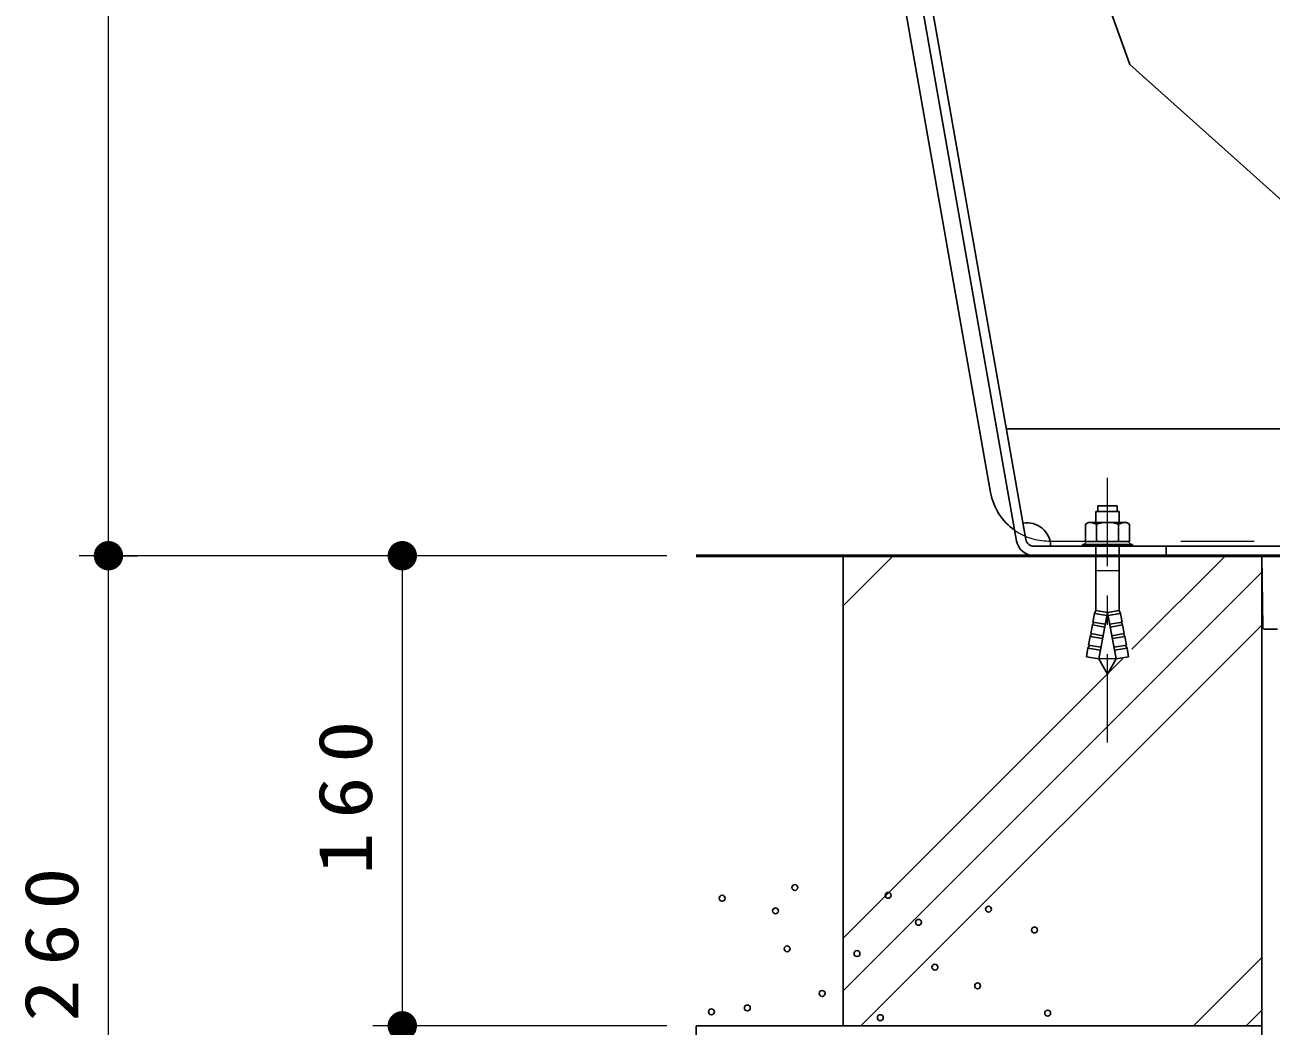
# Model space of a CAD drawing. Units: millimetres on the paper, scale 1:10. Extents: x -385 to 0, y 0 to 267.
# Drawn here: x -280.37 to -237.96, y 76 to 110.07 of the extents above; entities that cross this region are included whole.
import ezdxf

# ---------------------------------------------------------------- set-up
doc = ezdxf.new("R2010")
doc.units = ezdxf.units.MM
doc.linetypes.add('USER1', pattern=[4.5, 2.5, -2])
doc.linetypes.add('USER2', pattern=[6, 3, -1, 1, -1])
doc.layers.add('LY_1', color=7, linetype='Continuous', lineweight=13)
doc.styles.add('ＭＳ ゴシック', font='')
doc.styles.get('ＭＳ ゴシック').set_extended_font_data('MS Gothic')

# ---------------------------------------------------------------- blocks, each defined once
blk = doc.blocks.new('filled_dot')
at = {"color": 0, "linetype": 'Continuous', "lineweight": -2, "const_width": 1.25}
blk.add_lwpolyline([(-0.625, 0, 1), (0.625, 0, 1)], format="xyb", close=True, dxfattribs=at)

msp = doc.modelspace()

# ---------------------------------------------------------------- linework, layer by layer
at = {"layer": 'LY_1'}
for p, q in [((-277.53, 92.007), (-277.53, 133.757)), ((-258.53, 92.007), (-278.53, 92.007)), ((-277.53, 92.007), (-276.53, 92.007)), ((-277.53, 66.007), (-277.53, 92.007)), ((-267.53, 92.007), (-267.53, 76.007)), ((-252.53, 90.304), (-250.826, 92.007)), ((-242.698, 88.822), (-239.512, 92.007)), ((-252.53, 77.194), (-238.28, 91.444)), ((-251.92, 76.007), (-238.28, 89.648)), ((-252.53, 78.99), (-243.012, 88.507)), ((-240.607, 76.007), (-238.28, 78.334)), ((-238.811, 76.007), (-238.28, 76.538)), ((-258.53, 76.007), (-268.53, 76.007)), ((-267.53, 66.007), (-267.53, 76.007))]:
    msp.add_line(p, q, dxfattribs=at)
at = {"layer": 'LY_1', "color": 3, "lineweight": 25}
for p, q in [((-252.406, 125.308), (-246.622, 92.503)), ((-252.091, 125.363), (-246.307, 92.559)), ((-246.971, 96.327), (-232.018, 96.327)), ((-246.031, 92.327), (-227.53, 92.327)), ((-241.53, 92.007), (-241.53, 92.327))]:
    msp.add_line(p, q, dxfattribs=at)
at = {"layer": 'LY_1', "color": 5, "lineweight": 25}
msp.add_line((-252.939, 124.966), (-247.507, 94.16), dxfattribs=at)
at = {"layer": 'LY_1', "color": 32, "lineweight": 25}
msp.add_line((-242.766, 108.73), (-247.326, 121.307), dxfattribs=at)
at = {"layer": 'LY_1', "linetype": 'USER2'}
msp.add_line((-243.53, 85.653), (-243.53, 95.338), dxfattribs=at)
at = {"layer": 'LY_1', "lineweight": 25}
for p, q in [((-243.93, 93.507), (-243.93, 93.132)), ((-243.93, 93.507), (-243.13, 93.507)), ((-243.862, 93.507), (-243.862, 93.707)), ((-243.862, 93.707), (-243.197, 93.707)), ((-243.197, 93.507), (-243.197, 93.707)), ((-243.13, 93.507), (-243.13, 93.132)), ((-244.179, 93.137), (-244.28, 93.079)), ((-244.28, 93.079), (-244.28, 92.487)), ((-242.88, 93.137), (-244.179, 93.137)), ((-243.905, 93.079), (-243.905, 92.487)), ((-243.155, 93.079), (-243.155, 92.487)), ((-242.88, 93.137), (-242.78, 93.079)), ((-242.78, 93.079), (-242.78, 92.487)), ((-244.33, 92.387), (-244.23, 92.487)), ((-242.78, 92.487), (-244.28, 92.487)), ((-242.73, 92.387), (-242.83, 92.487)), ((-244.38, 92.327), (-244.38, 92.387)), ((-242.68, 92.387), (-244.38, 92.387)), ((-242.68, 92.327), (-244.38, 92.327)), ((-243.93, 90.138), (-243.93, 92.322)), ((-243.13, 90.138), (-243.13, 92.322)), ((-242.68, 92.327), (-242.68, 92.387)), ((-252.53, 92.007), (-252.53, 76.007)), ((-238.28, 92.007), (-238.248, 89.572)), ((-237.46, 92.007), (-238.28, 92.007)), ((-238.28, 55.565), (-238.28, 92.007)), ((-244.026, 89.748), (-243.97, 90.043)), ((-243.97, 90.043), (-243.924, 90.137)), ((-243.97, 90.043), (-243.548, 89.974)), ((-243.93, 90.138), (-243.53, 90.072)), ((-243.827, 88.497), (-243.53, 90.072)), ((-243.13, 90.138), (-243.53, 90.072)), ((-243.232, 88.497), (-243.53, 90.072)), ((-243.089, 90.043), (-243.511, 89.974)), ((-243.089, 90.043), (-243.136, 90.137)), ((-243.033, 89.748), (-243.089, 90.043)), ((-244.101, 89.354), (-244.045, 89.65)), ((-244.045, 89.65), (-243.998, 89.743)), ((-244.045, 89.65), (-243.623, 89.58)), ((-244.026, 89.748), (-243.604, 89.679)), ((-243.033, 89.748), (-243.455, 89.679)), ((-243.014, 89.65), (-243.437, 89.58)), ((-243.014, 89.65), (-243.061, 89.743)), ((-242.959, 89.354), (-243.014, 89.65)), ((-238.183, 89.507), (-237.743, 89.507)), ((-244.175, 88.96), (-244.119, 89.256)), ((-244.119, 89.256), (-244.072, 89.349)), ((-244.119, 89.256), (-243.697, 89.186)), ((-244.101, 89.354), (-243.679, 89.285)), ((-242.959, 89.354), (-243.381, 89.285)), ((-242.94, 89.256), (-243.362, 89.186)), ((-242.94, 89.256), (-242.987, 89.349)), ((-242.884, 88.96), (-242.94, 89.256)), ((-244.25, 88.566), (-244.194, 88.862)), ((-244.194, 88.862), (-244.147, 88.956)), ((-244.194, 88.862), (-243.772, 88.792)), ((-244.175, 88.96), (-243.753, 88.891)), ((-242.884, 88.96), (-243.306, 88.891)), ((-242.866, 88.862), (-243.288, 88.792)), ((-242.866, 88.862), (-242.912, 88.956)), ((-242.81, 88.566), (-242.866, 88.862)), ((-244.25, 88.566), (-243.827, 88.497)), ((-243.827, 88.497), (-243.53, 87.976)), ((-243.232, 88.497), (-243.53, 87.976)), ((-242.81, 88.566), (-243.232, 88.497)), ((-257.53, 76.007), (-238.28, 76.007)), ((-257.53, 76.007), (-257.53, 66.007))]:
    msp.add_line(p, q, dxfattribs=at)
at = {"layer": 'LY_1', "color": 5, "linetype": 'USER1'}
msp.add_line((-245.537, 92.507), (-227.53, 92.507), dxfattribs=at)
at = {"layer": 'LY_1', "lineweight": 50}
msp.add_line((-257.53, 92.007), (-227.53, 92.007), dxfattribs=at)
at = {"layer": 'LY_1', "linetype": 'USER1'}
for p, q in [((-243.93, 91.507), (-243.13, 91.507)), ((-243.825, 88.507), (-243.234, 88.507))]:
    msp.add_line(p, q, dxfattribs=at)
at = {"layer": 'LY_1', "color": 32, "lineweight": 25}
msp.add_lwpolyline([(-234.262, 92.007), (-231.725, 96.892), (-236.186, 98.429), (-234.253, 101.105), (-242.766, 108.73)], dxfattribs=at)
at = {"layer": 'LY_1', "lineweight": 25}
for centre in [(-254.169, 80.712), (-256.646, 80.348), (-250.997, 80.447), (-254.829, 79.919), (-247.577, 79.976), (-249.962, 79.529), (-246.012, 79.268), (-254.433, 78.63), (-252.054, 78.465), (-249.403, 78.001), (-253.243, 77.11), (-247.95, 77.367), (-257.01, 76.483), (-255.787, 76.615), (-251.261, 76.284), (-245.565, 76.436)]:
    msp.add_circle(centre, 0.1, dxfattribs=at)
at = {"layer": 'LY_1', "color": 5, "lineweight": 25}
msp.add_arc((-245.537, 94.507), 2, 190, 234.9096, dxfattribs=at)
at = {"layer": 'LY_1', "color": 3, "lineweight": 25}
for centre, radius, start, end in [((-246.266, 92.327), 0.8, 0, 100), ((-246.031, 92.607), 0.6, 190, 270), ((-246.031, 92.607), 0.28, 190, 270)]:
    msp.add_arc(centre, radius, start, end, dxfattribs=at)
at = {"layer": 'LY_1', "lineweight": 25}
for centre, radius, start, end in [((-244.179, 92.459), 0.678, 66.1356, 90), ((-243.53, 91.896), 1.241, 72.4125, 107.5875), ((-242.88, 92.459), 0.678, 90, 113.8644), ((-238.183, 89.573), 0.0652, 180.7957, 270)]:
    msp.add_arc(centre, radius, start, end, dxfattribs=at)
at = {"layer": 'LY_1', "color": 5, "linetype": 'USER1'}
msp.add_arc((-245.537, 94.507), 2, 234.9096, 270, dxfattribs=at)

# ---------------------------------------------------------------- block references
at = {"layer": 'LY_1', "xscale": 0.4, "yscale": 0.4}
for p, rotation in [((-277.53, 92.007), 90), ((-277.53, 92.007), 270), ((-267.53, 92.007), 270), ((-267.53, 76.007), 90), ((-267.53, 76.007), 270)]:
    msp.add_blockref('filled_dot', p, dxfattribs=dict(at, rotation=rotation))

# ---------------------------------------------------------------- texts
at = {"layer": 'LY_1', "char_height": 1.833, "attachment_point": 8, "rotation": 90, "style": 'ＭＳ ゴシック'}
for s, insert in [('\\T1.33;\\W1.15;160', (-268.53, 84.007)), ('\\T1.33;\\W1.15;260', (-278.53, 79.007))]:
    msp.add_mtext(s, dxfattribs=dict(at, insert=insert))

doc.saveas('drawing.dxf')
